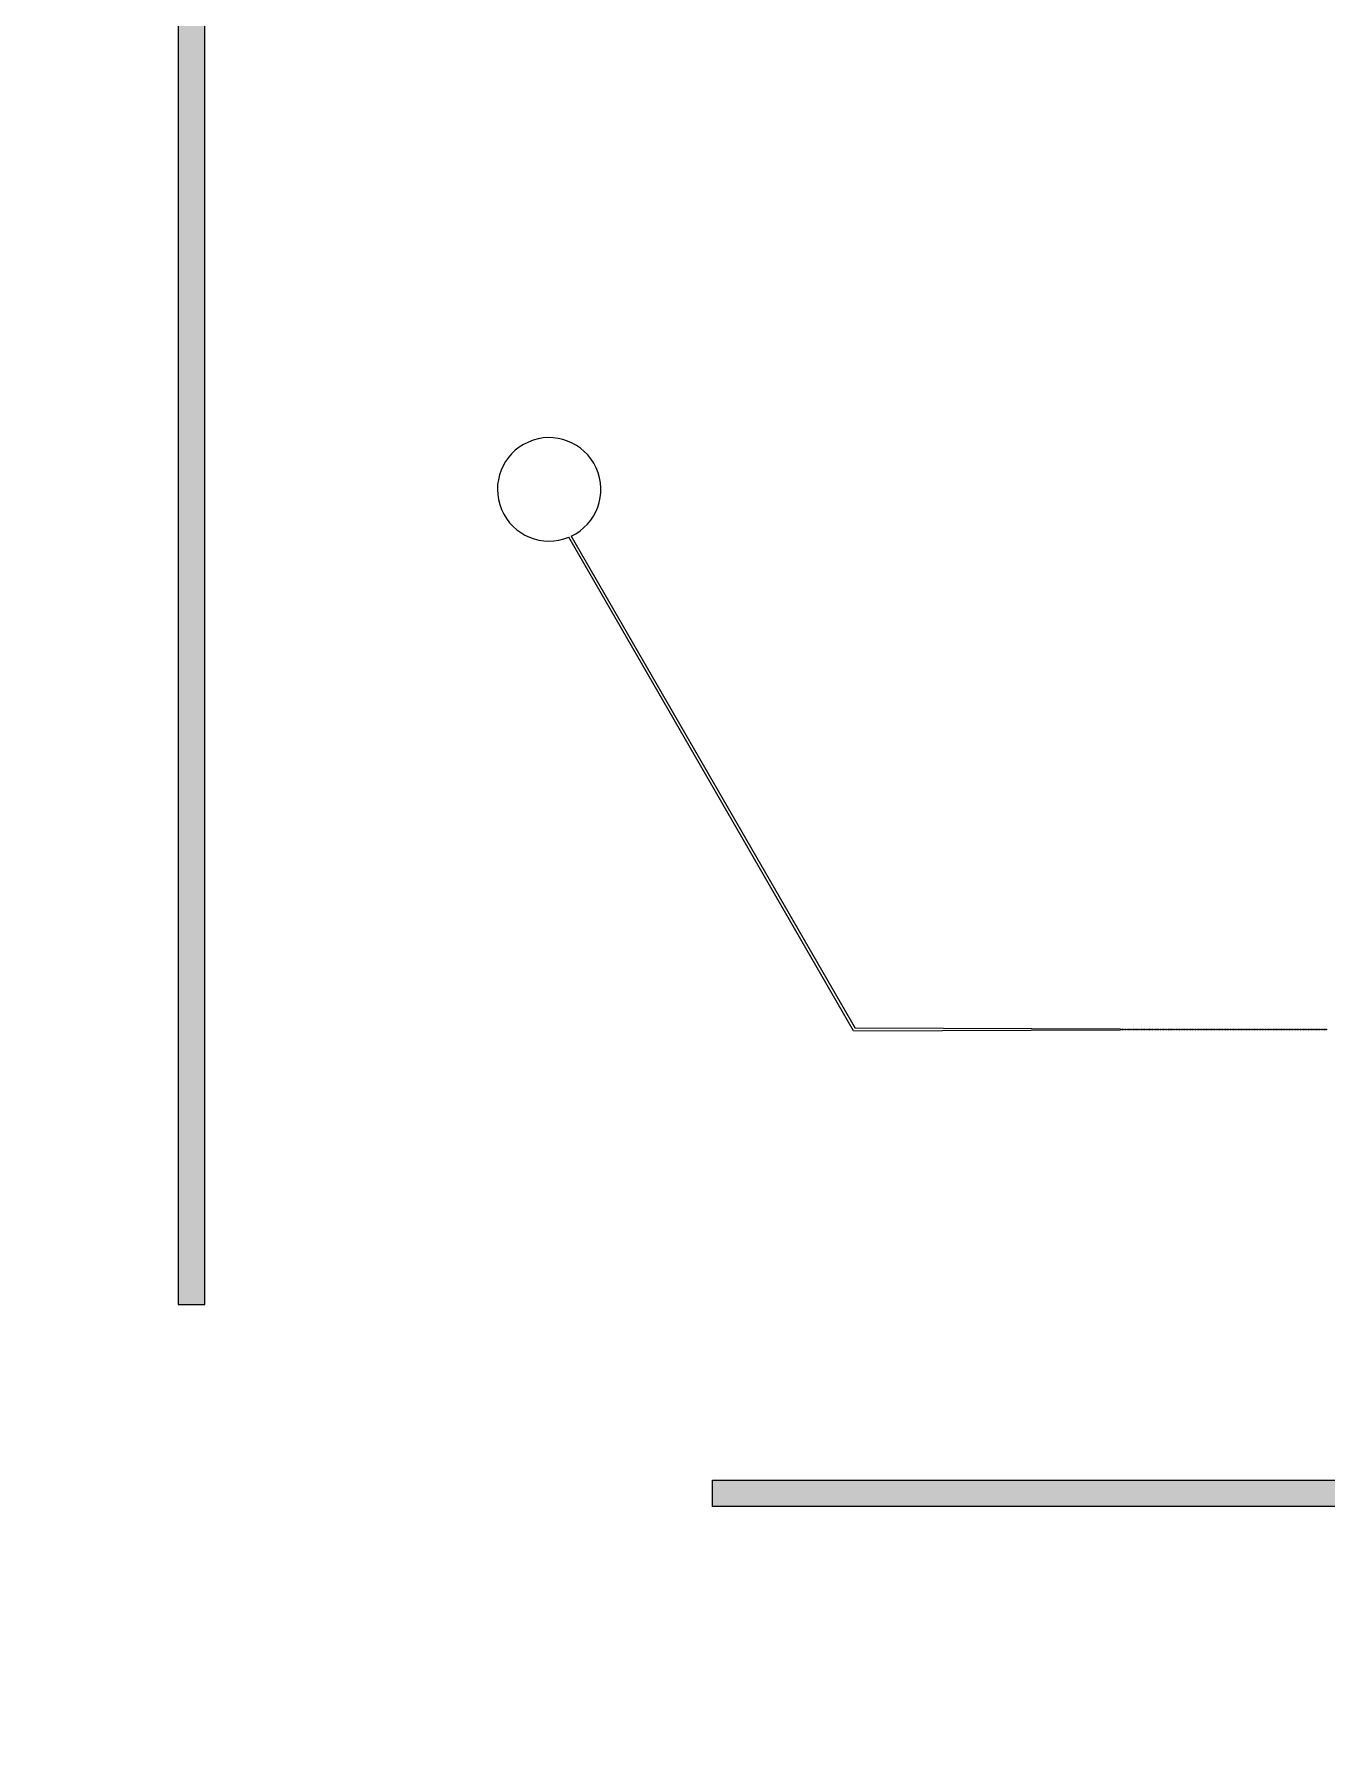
# Model space of a CAD drawing. Header units: inches. Extents: x 734146 to 834146, y 204695 to 304695.
# Drawn here: x 753893 to 758768, y 279686 to 286146 of the extents above; entities that cross this region are included whole.
import ezdxf

# ---------------------------------------------------------------- set-up
doc = ezdxf.new("R2010")
doc.units = ezdxf.units.IN
doc.header["$MEASUREMENT"] = 0

# ---------------------------------------------------------------- blocks, each defined once
blk = doc.blocks.new('*U7')
for p, q in [((-2303.7, -902.2), (-3378.3, 959.1)), ((-3369, 963.2), (-2297.8, -892.2)), ((-2303.7, -902.2), (-1297.9, -898.7)), ((-1297.9, -895.7), (-2297.8, -892.2)), ((-1297.9, -895.7), (-1294.9, -895.7)), ((-1294.9, -898.7), (-1297.9, -898.7)), ((-1294.9, -895.7), (-1294.9, -898.7))]:
    blk.add_line(p, q)
for points in [[(-1288.9, -895.7), (-1288.9, -898.7), (-1291.9, -898.7), (-1291.9, -895.7)], [(-1282.9, -895.7), (-1282.9, -898.7), (-1285.9, -898.7), (-1285.9, -895.7)], [(-1276.9, -895.7), (-1276.9, -898.7), (-1279.9, -898.7), (-1279.9, -895.7)], [(-1270.9, -895.7), (-1270.9, -898.7), (-1273.9, -898.7), (-1273.9, -895.7)], [(-1264.9, -895.7), (-1264.9, -898.7), (-1267.9, -898.7), (-1267.9, -895.7)], [(-1258.9, -895.7), (-1258.9, -898.7), (-1261.9, -898.7), (-1261.9, -895.7)], [(-1252.9, -895.7), (-1252.9, -898.7), (-1255.9, -898.7), (-1255.9, -895.7)], [(-1246.9, -895.7), (-1246.9, -898.7), (-1249.9, -898.7), (-1249.9, -895.7)], [(-1240.9, -895.7), (-1240.9, -898.7), (-1243.9, -898.7), (-1243.9, -895.7)], [(-1234.9, -895.7), (-1234.9, -898.7), (-1237.9, -898.7), (-1237.9, -895.7)], [(-1228.9, -895.7), (-1228.9, -898.7), (-1231.9, -898.7), (-1231.9, -895.7)], [(-1222.9, -895.7), (-1222.9, -898.7), (-1225.9, -898.7), (-1225.9, -895.7)], [(-1216.9, -895.7), (-1216.9, -898.7), (-1219.9, -898.7), (-1219.9, -895.7)], [(-1210.9, -895.7), (-1210.9, -898.7), (-1213.9, -898.7), (-1213.9, -895.7)], [(-1204.9, -895.7), (-1204.9, -898.7), (-1207.9, -898.7), (-1207.9, -895.7)], [(-1198.9, -895.7), (-1198.9, -898.7), (-1201.9, -898.7), (-1201.9, -895.7)], [(-1192.9, -895.7), (-1192.9, -898.7), (-1195.9, -898.7), (-1195.9, -895.7)], [(-1186.9, -895.7), (-1186.9, -898.7), (-1189.9, -898.7), (-1189.9, -895.7)], [(-1180.9, -895.7), (-1180.9, -898.7), (-1183.9, -898.7), (-1183.9, -895.7)], [(-1174.9, -895.7), (-1174.9, -898.7), (-1177.9, -898.7), (-1177.9, -895.7)], [(-1168.9, -895.7), (-1168.9, -898.7), (-1171.9, -898.7), (-1171.9, -895.7)], [(-1162.9, -895.7), (-1162.9, -898.7), (-1165.9, -898.7), (-1165.9, -895.7)], [(-1156.9, -895.7), (-1156.9, -898.7), (-1159.9, -898.7), (-1159.9, -895.7)], [(-1150.9, -895.7), (-1150.9, -898.7), (-1153.9, -898.7), (-1153.9, -895.7)], [(-1144.9, -895.7), (-1144.9, -898.7), (-1147.9, -898.7), (-1147.9, -895.7)], [(-1138.9, -895.7), (-1138.9, -898.7), (-1141.9, -898.7), (-1141.9, -895.7)], [(-1132.9, -895.7), (-1132.9, -898.7), (-1135.9, -898.7), (-1135.9, -895.7)], [(-1126.9, -895.7), (-1126.9, -898.7), (-1129.9, -898.7), (-1129.9, -895.7)], [(-1120.9, -895.7), (-1120.9, -898.7), (-1123.9, -898.7), (-1123.9, -895.7)], [(-1114.9, -895.7), (-1114.9, -898.7), (-1117.9, -898.7), (-1117.9, -895.7)], [(-1108.9, -895.7), (-1108.9, -898.7), (-1111.9, -898.7), (-1111.9, -895.7)], [(-1102.9, -895.7), (-1102.9, -898.7), (-1105.9, -898.7), (-1105.9, -895.7)], [(-1096.9, -895.7), (-1096.9, -898.7), (-1099.9, -898.7), (-1099.9, -895.7)], [(-1090.9, -895.7), (-1090.9, -898.7), (-1093.9, -898.7), (-1093.9, -895.7)], [(-1084.9, -895.7), (-1084.9, -898.7), (-1087.9, -898.7), (-1087.9, -895.7)], [(-1078.9, -895.7), (-1078.9, -898.7), (-1081.9, -898.7), (-1081.9, -895.7)], [(-1072.9, -895.7), (-1072.9, -898.7), (-1075.9, -898.7), (-1075.9, -895.7)], [(-1066.9, -895.7), (-1066.9, -898.7), (-1069.9, -898.7), (-1069.9, -895.7)], [(-1060.9, -895.7), (-1060.9, -898.7), (-1063.9, -898.7), (-1063.9, -895.7)], [(-1054.9, -895.7), (-1054.9, -898.7), (-1057.9, -898.7), (-1057.9, -895.7)], [(-1048.9, -895.7), (-1048.9, -898.7), (-1051.9, -898.7), (-1051.9, -895.7)], [(-1042.9, -895.7), (-1042.9, -898.7), (-1045.9, -898.7), (-1045.9, -895.7)], [(-1036.9, -895.7), (-1036.9, -898.7), (-1039.9, -898.7), (-1039.9, -895.7)], [(-1030.9, -895.7), (-1030.9, -898.7), (-1033.9, -898.7), (-1033.9, -895.7)], [(-1024.9, -895.7), (-1024.9, -898.7), (-1027.9, -898.7), (-1027.9, -895.7)], [(-1018.9, -895.7), (-1018.9, -898.7), (-1021.9, -898.7), (-1021.9, -895.7)], [(-1012.9, -895.7), (-1012.9, -898.7), (-1015.9, -898.7), (-1015.9, -895.7)], [(-1006.9, -895.7), (-1006.9, -898.7), (-1009.9, -898.7), (-1009.9, -895.7)], [(-1000.9, -895.7), (-1000.9, -898.7), (-1003.9, -898.7), (-1003.9, -895.7)], [(-994.9, -895.7), (-994.9, -898.7), (-997.9, -898.7), (-997.9, -895.7)], [(-988.9, -895.7), (-988.9, -898.7), (-991.9, -898.7), (-991.9, -895.7)], [(-982.9, -895.7), (-982.9, -898.7), (-985.9, -898.7), (-985.9, -895.7)], [(-976.9, -895.7), (-976.9, -898.7), (-979.9, -898.7), (-979.9, -895.7)], [(-970.9, -895.7), (-970.9, -898.7), (-973.9, -898.7), (-973.9, -895.7)], [(-964.9, -895.7), (-964.9, -898.7), (-967.9, -898.7), (-967.9, -895.7)], [(-958.9, -895.7), (-958.9, -898.7), (-961.9, -898.7), (-961.9, -895.7)], [(-952.9, -895.7), (-952.9, -898.7), (-955.9, -898.7), (-955.9, -895.7)], [(-946.9, -895.7), (-946.9, -898.7), (-949.9, -898.7), (-949.9, -895.7)], [(-940.9, -895.7), (-940.9, -898.7), (-943.9, -898.7), (-943.9, -895.7)], [(-934.9, -895.7), (-934.9, -898.7), (-937.9, -898.7), (-937.9, -895.7)], [(-928.9, -895.7), (-928.9, -898.7), (-931.9, -898.7), (-931.9, -895.7)], [(-922.9, -895.7), (-922.9, -898.7), (-925.9, -898.7), (-925.9, -895.7)], [(-916.9, -895.7), (-916.9, -898.7), (-919.9, -898.7), (-919.9, -895.7)], [(-910.9, -895.7), (-910.9, -898.7), (-913.9, -898.7), (-913.9, -895.7)], [(-904.9, -895.7), (-904.9, -898.7), (-907.9, -898.7), (-907.9, -895.7)], [(-898.9, -895.7), (-898.9, -898.7), (-901.9, -898.7), (-901.9, -895.7)], [(-892.9, -895.7), (-892.9, -898.7), (-895.9, -898.7), (-895.9, -895.7)], [(-886.9, -895.7), (-886.9, -898.7), (-889.9, -898.7), (-889.9, -895.7)], [(-880.9, -895.7), (-880.9, -898.7), (-883.9, -898.7), (-883.9, -895.7)], [(-874.9, -895.7), (-874.9, -898.7), (-877.9, -898.7), (-877.9, -895.7)], [(-868.9, -895.7), (-868.9, -898.7), (-871.9, -898.7), (-871.9, -895.7)], [(-862.9, -895.7), (-862.9, -898.7), (-865.9, -898.7), (-865.9, -895.7)], [(-856.9, -895.7), (-856.9, -898.7), (-859.9, -898.7), (-859.9, -895.7)], [(-850.9, -895.7), (-850.9, -898.7), (-853.9, -898.7), (-853.9, -895.7)], [(-844.9, -895.7), (-844.9, -898.7), (-847.9, -898.7), (-847.9, -895.7)], [(-838.9, -895.7), (-838.9, -898.7), (-841.9, -898.7), (-841.9, -895.7)], [(-832.9, -895.7), (-832.9, -898.7), (-835.9, -898.7), (-835.9, -895.7)], [(-826.9, -895.7), (-826.9, -898.7), (-829.9, -898.7), (-829.9, -895.7)], [(-820.9, -895.7), (-820.9, -898.7), (-823.9, -898.7), (-823.9, -895.7)], [(-814.9, -895.7), (-814.9, -898.7), (-817.9, -898.7), (-817.9, -895.7)], [(-808.9, -895.7), (-808.9, -898.7), (-811.9, -898.7), (-811.9, -895.7)], [(-802.9, -895.7), (-802.9, -898.7), (-805.9, -898.7), (-805.9, -895.7)], [(-796.9, -895.7), (-796.9, -898.7), (-799.9, -898.7), (-799.9, -895.7)], [(-790.9, -895.7), (-790.9, -898.7), (-793.9, -898.7), (-793.9, -895.7)], [(-784.9, -895.7), (-784.9, -898.7), (-787.9, -898.7), (-787.9, -895.7)], [(-778.9, -895.7), (-778.9, -898.7), (-781.9, -898.7), (-781.9, -895.7)], [(-772.9, -895.7), (-772.9, -898.7), (-775.9, -898.7), (-775.9, -895.7)], [(-766.9, -895.7), (-766.9, -898.7), (-769.9, -898.7), (-769.9, -895.7)], [(-760.9, -895.7), (-760.9, -898.7), (-763.9, -898.7), (-763.9, -895.7)], [(-754.9, -895.7), (-754.9, -898.7), (-757.9, -898.7), (-757.9, -895.7)], [(-748.9, -895.7), (-748.9, -898.7), (-751.9, -898.7), (-751.9, -895.7)], [(-742.9, -895.7), (-742.9, -898.7), (-745.9, -898.7), (-745.9, -895.7)], [(-736.9, -895.7), (-736.9, -898.7), (-739.9, -898.7), (-739.9, -895.7)], [(-730.9, -895.7), (-730.9, -898.7), (-733.9, -898.7), (-733.9, -895.7)], [(-724.9, -895.7), (-724.9, -898.7), (-727.9, -898.7), (-727.9, -895.7)], [(-718.9, -895.7), (-718.9, -898.7), (-721.9, -898.7), (-721.9, -895.7)], [(-712.9, -895.7), (-712.9, -898.7), (-715.9, -898.7), (-715.9, -895.7)], [(-706.9, -895.7), (-706.9, -898.7), (-709.9, -898.7), (-709.9, -895.7)], [(-700.9, -895.7), (-700.9, -898.7), (-703.9, -898.7), (-703.9, -895.7)], [(-694.9, -895.7), (-694.9, -898.7), (-697.9, -898.7), (-697.9, -895.7)], [(-688.9, -895.7), (-688.9, -898.7), (-691.9, -898.7), (-691.9, -895.7)], [(-682.9, -895.7), (-682.9, -898.7), (-685.9, -898.7), (-685.9, -895.7)], [(-676.9, -895.7), (-676.9, -898.7), (-679.9, -898.7), (-679.9, -895.7)], [(-670.9, -895.7), (-670.9, -898.7), (-673.9, -898.7), (-673.9, -895.7)], [(-664.9, -895.7), (-664.9, -898.7), (-667.9, -898.7), (-667.9, -895.7)], [(-658.9, -895.7), (-658.9, -898.7), (-661.9, -898.7), (-661.9, -895.7)], [(-652.9, -895.7), (-652.9, -898.7), (-655.9, -898.7), (-655.9, -895.7)], [(-646.9, -895.7), (-646.9, -898.7), (-649.9, -898.7), (-649.9, -895.7)], [(-640.9, -895.7), (-640.9, -898.7), (-643.9, -898.7), (-643.9, -895.7)], [(-634.9, -895.7), (-634.9, -898.7), (-637.9, -898.7), (-637.9, -895.7)], [(-628.9, -895.7), (-628.9, -898.7), (-631.9, -898.7), (-631.9, -895.7)], [(-622.9, -895.7), (-622.9, -898.7), (-625.9, -898.7), (-625.9, -895.7)], [(-616.9, -895.7), (-616.9, -898.7), (-619.9, -898.7), (-619.9, -895.7)], [(-610.9, -895.7), (-610.9, -898.7), (-613.9, -898.7), (-613.9, -895.7)], [(-604.9, -895.7), (-604.9, -898.7), (-607.9, -898.7), (-607.9, -895.7)], [(-598.9, -895.7), (-598.9, -898.7), (-601.9, -898.7), (-601.9, -895.7)], [(-592.9, -895.7), (-592.9, -898.7), (-595.9, -898.7), (-595.9, -895.7)], [(-586.9, -895.7), (-586.9, -898.7), (-589.9, -898.7), (-589.9, -895.7)], [(-580.9, -895.7), (-580.9, -898.7), (-583.9, -898.7), (-583.9, -895.7)], [(-574.9, -895.7), (-574.9, -898.7), (-577.9, -898.7), (-577.9, -895.7)], [(-568.9, -895.7), (-568.9, -898.7), (-571.9, -898.7), (-571.9, -895.7)], [(-562.9, -895.7), (-562.9, -898.7), (-565.9, -898.7), (-565.9, -895.7)], [(-556.9, -895.7), (-556.9, -898.7), (-559.9, -898.7), (-559.9, -895.7)], [(-550.9, -895.7), (-550.9, -898.7), (-553.9, -898.7), (-553.9, -895.7)], [(-544.9, -895.7), (-544.9, -898.7), (-547.9, -898.7), (-547.9, -895.7)], [(-538.9, -895.7), (-538.9, -898.7), (-541.9, -898.7), (-541.9, -895.7)], [(-532.9, -895.7), (-532.9, -898.7), (-535.9, -898.7), (-535.9, -895.7)], [(-526.9, -895.7), (-526.9, -898.7), (-529.9, -898.7), (-529.9, -895.7)], [(-520.9, -895.7), (-520.9, -898.7), (-523.9, -898.7), (-523.9, -895.7)]]:
    blk.add_lwpolyline(points, close=True)
blk.add_arc((-3452.1, 1139.6), 195, 295.21094, 292.24829)
blk = doc.blocks.new('*U5')
at = {"color": 0, "linetype": 'ByBlock', "lineweight": -2, "transparency": 16777216}
blk.add_blockref('*U7', (0, 0), dxfattribs=at)

msp = doc.modelspace()

# ---------------------------------------------------------------- hatches: boundary and pattern name
h = msp.add_hatch(color=256)
h.dxf.hatch_style = 1
h.paths.add_polyline_path([(754536.5, 292356.8), (754436.5, 292356.8), (754436.5, 281356.8), (754536.5, 281356.8)])
h = msp.add_hatch(color=256)
h.dxf.hatch_style = 1
h.paths.add_polyline_path([(756451.5, 280694.7), (811451.5, 280694.7), (811451.5, 280594.7), (756451.5, 280594.7)])

# ---------------------------------------------------------------- linework, layer by layer
for points in [[(754536.5, 292356.8), (754436.5, 292356.8), (754436.5, 281356.8), (754536.5, 281356.8)], [(756451.5, 280694.7), (811451.5, 280694.7), (811451.5, 280594.7), (756451.5, 280594.7)]]:
    msp.add_lwpolyline(points, close=True)
msp.add_circle((784146.5, 254695.1), 50000)

# ---------------------------------------------------------------- block references
msp.add_blockref('*U5', (759287.3, 283290.8))

doc.saveas('drawing.dxf')
